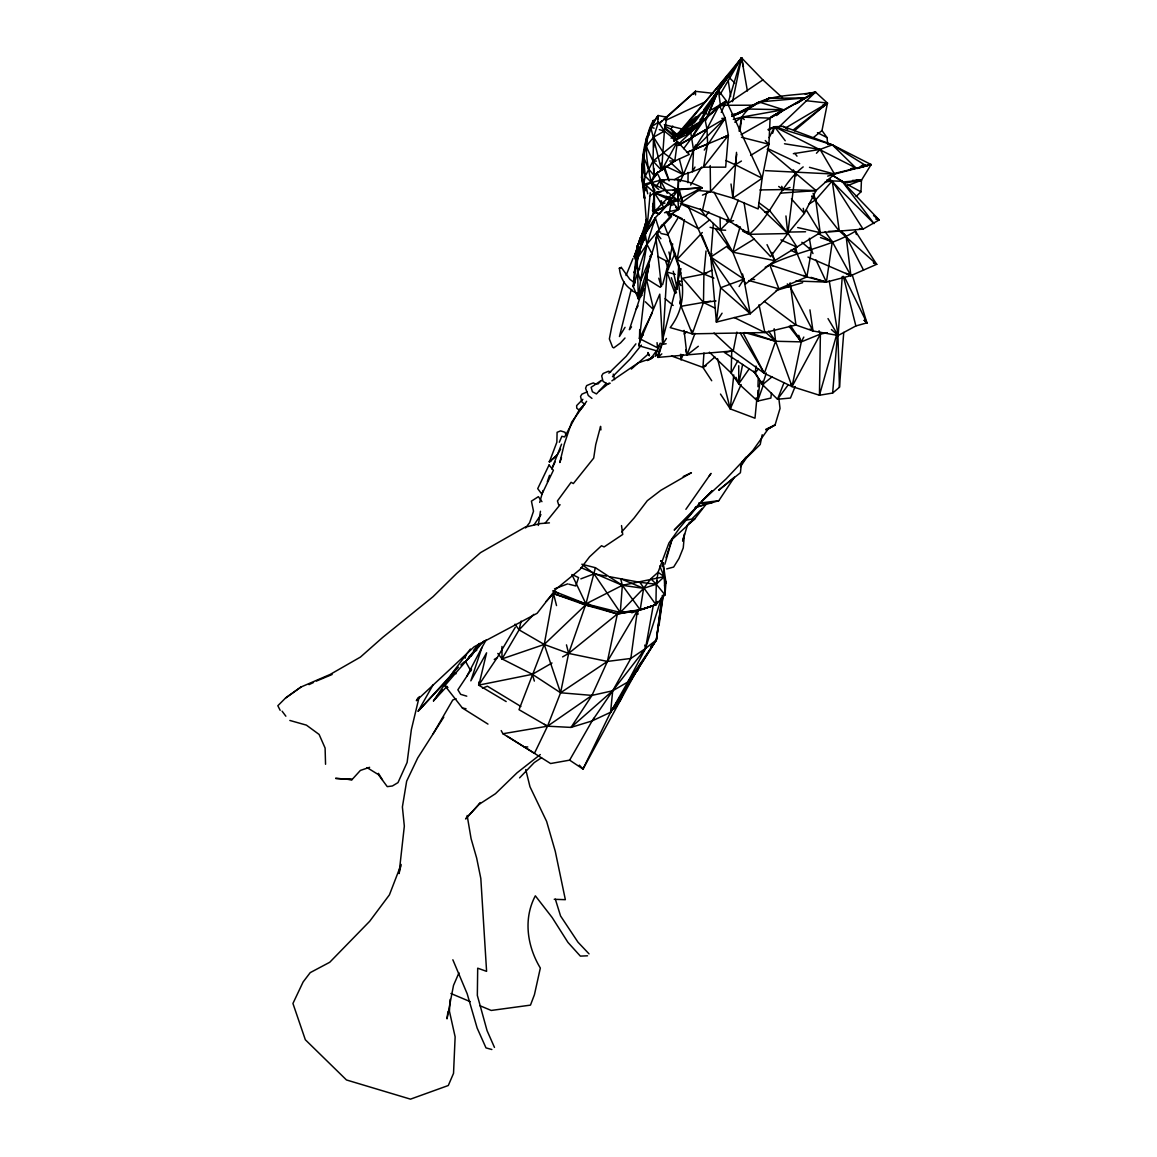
<?xml version="1.0" encoding="UTF-8"?>
<svg xmlns="http://www.w3.org/2000/svg" width="1157" height="1157" viewBox="0 0 1157 1157"><rect width="100%" height="100%" fill="white"/><g stroke="black" fill="none" stroke-linecap="round" stroke-linejoin="round"><path stroke-width="1.5" d="M663.699 223.359C676.136 257.129 695.559 294.254 670.192 327.619L692.276 333.838L703.485 302.469L703.919 274.05L706.03 250.968M819.011 330.772L820.385 334.098L819.445 395.246L832.65 393.047L839.461 387.262L843.757 332.363M687.952 182.719L688.126 172.422M671.552 216.533L659.085 229.578L638.36 298.853L633.255 286.632L634.354 272.647L637.247 258.488L646.922 229.346L643.552 184.469L645.244 176.168L653.011 161.098L677.438 141.588L674.777 161.025L653.936 175.271L653.011 161.098L653.589 137.162L658.434 122.15L664.407 131.074L677.438 141.588L689.254 154.445L674.777 161.025L653.936 175.271L651.217 182.213L643.552 184.469L644.55 198.382C639.604 171.858 640.877 137.293 658.102 115.555L666.866 117.219L695.444 91.331L712.857 93.298M639.72 329.571L639.488 338.567L657.566 347.823L660.228 343.108M757.893 390.328L757.618 401.089L770.88 398.08L771.473 392.859M757.98 386.742L758.168 379.554M731.774 350.108L731.137 373.017L738.788 383.806L757.618 401.089L763.562 384.384M677.062 289.293L678.797 264.967M643.639 162.457L644.102 150.396C641.947 163.354 641.166 176.833 644.97 189.56L641.557 177.383L642.554 163.889L642.728 167.317M856.137 196.43L860.982 191.831L861.444 180.261L871.134 164.554L832.346 144.842L783.173 126.402L774.568 126.72L768.103 129.512M658.015 171.684L651.217 182.213C646.734 161.792 642.222 139.462 653.372 120.415L653.011 123.987M696.557 190.355L710.514 191.599L732.902 198.151L758.153 208.969L762.145 178.25L768.928 144.249L770.114 118.13L815.54 92.126L827.457 103.074L821.991 130.567L812.547 138.247M657.769 122.729L658.102 115.555C647.096 131.898 642.887 153.187 642.713 172.653M659.273 129.627L664.407 131.074L661.602 170.368L653.011 161.098L646.242 146.375L647.761 143.352M852.391 275.453L866.911 322.861L855.876 325.941L838.145 335.501L812.995 330.974L795.958 325.016L790.115 282.843M695.936 119.084L693.564 121.731L690.295 129.786L693.564 149.918L692.479 171.699L683.411 174.606L674.271 179.74M450.116 999.417L449.422 1011.189L455.135 1036.86L453.53 1073.349L448.294 1085.512L410.489 1099.15L346.464 1079.958L305.332 1039.753L292.938 1003.466L303.12 981.96L310.221 972.632L329.745 962.262L369.69 921.276L389.417 894.853L401.146 864.453M672.68 243.896L666.953 272.025L662.628 344.367L666.157 343.745M842.253 276.48L838.145 335.501L831.42 329.557M711.714 380.74L702.935 367.405L703.962 352.986M637.232 247.931L639.908 238.602L643.842 231.082L637.377 245.978L634.354 272.647L636.712 264.129M782.566 97.868L762.882 79.905L741.55 57.85L718.425 90.376L726.292 100.789L762.145 178.25L732.902 198.151L736.503 152.362M765.196 267.296C793.818 251.546 827.385 248.234 855.442 231.226L876.659 264.317L850.872 275.641L826.402 282.077L806.848 276.913L778.921 288.845L750.257 313.677L716.385 322.08L710.788 257.042L713.363 223.46M638.838 255.278L646.575 219.208M546.133 601.394L553.509 593.628L585.514 605.039L617.375 613.977L637.348 610.78L653.228 605.646L655.932 604.677L664.971 594.828L665.94 582.578L663.163 563.343L660.965 560.798M643.899 162.125L644.102 150.396M832.65 393.047L837.494 334.257M684.496 533.71L683.252 547.897L678.971 558.513L673.649 567.06L666.692 568.911M650.263 192.684L646.922 229.346L639.271 249.898L636.249 261.554L634.21 256.652L646.777 219.888M565.932 435.119L565.05 432.299L560.624 430.881L557.096 432.299L556.864 442.205L549.416 461.817L556.98 455.265L560.624 449.263M637.55 293.618L638.36 298.853L641.007 277.174M644.507 240.482C645.244 217.834 661.978 201.651 679.13 189.141L702.212 187.723L682.558 201.882L678.523 209.446L668.703 215.708L666.244 211.673M756.88 398.514L754.986 418.212L730.255 408.898L720.493 394.074M647.284 225.789L637.247 258.488L633.255 286.632L634.875 281.585M657.755 119.113L658.102 115.555M507.46 736.344L550.587 763.533L569.634 760.149L583.012 769.072L610.578 712.264L612.704 690.772L630.84 658.449L637.348 610.78L655.932 604.677L657.35 601.524M717.514 358.583L730.255 408.898L733.769 374.955M661.992 597.374L656.366 639.937L610.578 712.264L592.124 720.912L571.008 727.406L547.521 726.191L502.933 733.74L501.198 730.602M741.391 463.827L740.408 472.721L718.685 490.221L734.406 477.176L718.801 500.692L695.4 507.489M756.013 366.046L755.232 372.858L762.492 384.688L777.518 399.237L790.462 398.037L795.163 386.525M759.99 381.391L757.618 401.089L756.114 397.82M447.889 1011.898L447.021 1018.84L453.515 985.374L458.967 972.82M793.225 169.804L795.409 172.494L787.801 233.555L770.591 256.608L747.003 231.487M661.934 597.446L656.366 639.937L610.578 712.264L621.222 698.814L640.804 663.236M736.778 154.17L735.331 164.771L710.514 191.599L702.444 195.143M739.902 131.233L741.825 117.103C757.633 92.444 790.665 96.971 815.54 92.126L779.138 126.88M663.207 595.349L659.114 624.664L657.538 627.918M663.048 595.624L656.366 639.937L627.788 682.052L610.578 712.264M538.28 525.452L540.464 511.264M651.217 182.213L645.244 176.168L643.552 156.904L646.618 137.611L648.889 135.036M636.813 258.025L636.249 261.554L637.102 258.04M639.069 243.896L639.908 238.602L647.472 224.776M631.751 612.82L640.168 609.826L643.625 588.335L650.841 578.746L658.058 572.296L668.948 542.98L679.68 527.925L699.942 503.309M506.188 701.561L478.636 685.132L479.2 681.675M637.247 258.488L646.937 244.286L659.085 229.578L655.339 217.646C643.003 235.377 631.346 259.226 640.674 280.674L646.937 244.286L655.339 217.646L671.537 200.826L678.016 200.479L682.558 201.882L679.13 189.141L675.413 191.961M809.35 238.27L811.476 250.389L806.848 276.913L769.767 264.765L778.921 288.845L748.868 280.515M721.274 112.403L726.292 100.789L719.35 105.316L704.931 118.911L706.956 128.991L707.636 143.902L703.543 167.172L692.479 171.699L694.995 167.071M664.335 131.45L666.866 117.219L663.93 119.041M653.228 605.646L645.49 648.527L627.788 682.052L612.704 690.772L571.008 727.406L591.965 695.4L607.411 661.428L637.348 610.78L655.932 604.677L656.265 584.213L658.073 572.296L664.263 576.663L665.94 582.578L664.508 585.746M650.624 646.908L656.366 639.937L645.49 648.527L612.704 690.772L591.965 695.4L547.521 726.191L519.016 709.689L544.238 644.449L553.509 593.628L617.375 613.977L640.168 609.826L622.35 585.326L595.407 567.711L581.826 564.24M713.912 278.186L703.919 274.05L677.091 259.457L684.409 219.642M652.765 123.625L653.372 120.415M668.703 215.708L671.537 200.826L669.831 197.818M736.922 332.102L733.263 350.904L764.329 373.335L792.053 386.554L819.445 395.246L836.337 335.79M739.063 131.146L741.825 117.103L783.491 109.727L776.564 115.526M742.635 364.397L738.788 383.806L735.939 377.283M465.157 658.203L465.866 654.703M649.063 265.054L646.315 278.606L639.488 338.567L642.294 336.383M595.407 567.711L585.934 603.896L568.637 653.416L560.581 692.768L547.521 726.191L534.462 753.294L502.933 733.74M762.217 434.743L760.221 444.462L741.594 462.742L745.976 457.16M732.526 101.657L741.55 57.85L679.173 133.836M660.676 560.87L663.163 563.343L664.263 576.663L656.265 584.213L643.625 588.335L620.297 612.501L617.375 613.977L607.411 661.428L560.581 692.768L532.379 674.314L502.008 658.897L497.814 653.43M649.279 264.563L646.315 278.606L629.35 329.702L631.505 326.925M634.354 272.647L647.24 220.322M662.527 340.013L681.01 268.699M400.799 865.971L399.049 873.578L404.328 826.156L402.39 806.964L406.657 781.163L417.72 757.936L443.782 717.138M595.942 607.28L585.514 605.039L544.238 644.449L502.008 658.897L519.088 629.871L521.113 621.092M857.337 168.503L871.134 164.554L834.53 174.085L816.061 190.572L804.346 213.452L787.801 233.555L749.158 234.321L730.096 221.565L702.559 210.097L706.522 193.045M736.156 161.286L735.331 164.771L762.145 178.25M658.29 351.294L638.765 345.712L640.414 338.784M419.268 696.557L411.357 729.633L407.119 762.42L397.994 782.609L392.397 785.979L387.262 786.644L378.368 774.597L367.029 767.597M642.656 235.218L646.503 219.411M684.12 535.199L682.616 541.114L687.605 524.671L694.793 518.828L706.233 504.062L695.256 507.431M662.614 284.738L668.153 263.941M661.602 343.484L657.885 357.397L733.263 350.904L714.028 333.028M539.712 502.398L542.995 490.554M642.352 243.708L645.172 233.497L655.252 219.526M633.255 286.632L646.937 244.286L645.172 233.497M832.953 175.474L842.122 181.244L879.161 219.931L863.079 229.115L820.197 232.673L774.756 260.658L745.556 284L732.786 252.168L740.104 226.758M664.87 564.211L672 539.552L673.822 536.732M772.659 133.286L774.568 126.72L832.346 144.842L865.494 165.35L861.907 165.552M638.765 345.712L640.848 338.799M728.057 102.814L741.55 57.85L743.445 66.687M697.801 125.809L690.237 132.91L674.083 140.937L675.514 136.41L727.449 75.841L734.825 83.029M666.042 557.775L669.064 548.201M661.63 597.374L645.49 648.527L641.224 654.312M643.061 162.269L644.087 159.044M623.999 281.918L612.067 325.045L609.363 338.929L612.588 347.216L613.788 347.881L620.542 342.92L624.997 338.018M626.038 275.525L632.951 258.561M662.252 343.745L657.885 357.397L661.818 353.883M653.184 224.386L655.339 217.646M766.324 373.002L762.492 384.688L753.684 371.267M657.335 581.002L656.265 584.213L664.971 594.828L662.166 595.681M662.108 566.554L663.163 563.343M579.339 765.124L583.012 769.072L621.222 698.814L623.464 692.031M486.215 639.792L481.963 647.443L470.827 680.851L486.591 652.823L478.955 684.77L497.279 657.552L515.284 627.282M647.356 224.53L644.897 233.179L637.377 245.978L639.271 249.898L634.21 256.652L636.784 249.493M722.069 313.2L716.385 322.08L720.623 287.731L710.788 257.042L711.931 253.643M669.541 546.755L672 539.552L694.793 518.828L689.022 522.906M549.503 460.992L550.732 461.455L549.792 460.732L549.416 461.817L556.98 455.265M547.304 481.717L549.532 475.325M551.759 468.947L561.564 444.187M627.788 682.052L638.086 669.469L639.792 664.639M740.35 333.303L764.329 373.335L775.595 341.257L774.163 328.718M561.492 457.724L559.8 462.511L564.211 444.389L571.688 422.131L586.613 401.305M647.284 224.921L637.377 245.978L646.922 229.346L653.546 212.338L702.212 187.723C684.886 178.54 663.829 176.124 645.996 185.236L643.552 184.469L643.393 181.027M694.981 333.332L686.954 355.127L685.696 349.891M726.538 221.204L730.096 221.565L738.267 200.118M680.258 134.313L681.502 131.103L690.223 122.613M784.027 382.663L777.518 399.237L788.192 384.876M659.128 346.348L655.093 356.399L659.374 353.247M680.475 354.548L681.025 359.697L683.049 354.736M695.632 144.958L683.411 174.606L665.535 166.189M647.558 226.758L643.191 237.373M706.001 120.154L718.425 90.376L720.565 106.285M640.313 340.606L659.765 294.153L662.628 344.367L666.432 338.451M640.674 280.674L651.998 253.831L646.937 244.286M640.588 297.19L644.073 288.961M559.323 442.234L561.854 436.319L564.659 436.927L578.37 411.473L583.287 406.396M667.271 205.093L670.091 198.541M675.081 293.516L666.953 272.025L674.979 253.397M707.332 115.917L718.425 90.376L703.022 113.082M730.255 408.898L741.145 384.543M674.994 192.886L676.469 189.661M680.157 181.591L683.845 173.521M637.377 245.978L644.782 230.041M634.21 256.652L637.941 248.625M552.048 468.469L555.085 461.961M769.174 137.683L774.568 126.72L855.891 167.953L850.583 168.922M698.929 123.047L709.082 104.275M652.158 313.026L639.488 338.567L643.306 334.792M646.112 226.526L647.674 223.503M679.882 134.226L681.502 131.103L706.045 108.628L706.406 113.965M754.899 105.186L719.35 105.316L706.956 128.991L693.564 149.918L686.853 152.449M466.777 696.181L460.674 694.345L457.868 689.803L466.763 676.382L481.963 647.443M803.811 337.077L801.295 341.879L792.053 386.554L790.665 383.256M664.653 584.994L665.94 582.578L664.48 579.44M827.342 332.739L820.385 334.098L792.053 386.554L775.595 341.257L768.595 331.119M704.266 150.077L725.237 118.303L719.35 105.316L711.627 109.713M737.949 360.565L731.137 373.017L709.4 352.191M666.866 117.219L659.114 123.394L658.434 122.15L650.726 127.212L661.602 170.368L677.438 141.588L675.486 144.596M683.628 148.674L691.886 137.567L718.425 90.376M418.024 697.758L416.361 700.694L474.139 646.792L537.108 613.311L555.924 589.188L579.917 569.533L589.564 556.806L601.51 545.742L604.099 546.928L622.726 534.462L621.526 525.582M454.701 672.116L418.154 711.179L433.123 684.77M569.634 760.149L592.124 720.912L612.704 690.772M433.21 733.668L452.763 700.014L456.06 698.698M720.059 94.57L741.55 57.85L747.408 90.969M606.254 383.3L596.462 393.93L592.398 391.76L591.126 387.32L600.931 380.711M655.108 176.515L657.798 172.06M625.04 327.33L619.443 336.528L630.984 290.421L642.005 295.368M636.205 308.933L638.071 305.867M677.597 218.63L667.603 234.914L660.864 233.468M690.613 185.077L701.735 166.984M742.678 231.169L749.158 234.321C771.936 215.679 780.064 184.527 803.175 166.912M722.648 83.449L727.449 75.841L713.826 96.696M739.121 286.531L743.85 279.126L742.519 273.992M654.443 207.58L652.591 210.458L653.546 212.338L659.288 213.929L679.13 189.141L678.016 200.479L678.523 209.446L664.537 212.714M674.849 134.863L670.785 129.107L672.767 126.084M693.477 94.353L695.444 91.331L695.545 94.917M614.685 708.749L621.222 698.814M466.763 676.382L471.564 669.122M740.466 466.821L746.872 457.116M534.201 524.627L540.955 514.663M446.949 686.347L433.485 700.882L453.472 671.508L470.393 649.063M709.154 476.106L711.005 473.401L685.884 509.34M470.913 656.337L479.403 644.999M748.926 369.228L738.788 383.806L738.716 365.742M702.993 112.996L706.045 108.628L703.774 111M717.21 92.661L741.55 57.85L703.658 109.958M678.291 145.42L691.886 137.567L704.931 118.911L715.619 109.857M656.438 186.017L660.473 180.434L678.089 189.791L702.212 187.723L698.987 189.112M694.2 122.989L701.561 112.851M704.844 131.884L706.956 128.991L725.237 118.303L728.375 135.369L725.67 167.172L703.543 167.172L728.375 135.369L725.049 136.728M657.046 350.036L650.841 358.54L638.187 362.893L611.894 380.841M592.124 720.912L594.264 718.02M692.392 126.981L686.839 133.793M678.335 135.311L685.508 127.66M708.851 211.89L705.568 216.142L681.372 204.138M525.553 527.954L529.631 522.66L533.507 511.22L531.425 501.155L538.381 496.671L541.953 501.661M635.887 343.86L626.139 356.342L608.886 373.147M660.213 227.35L662.426 224.53M433.485 700.882L442.336 689.688M646.242 146.375L653.589 137.162L664.407 131.074M641.397 345.075L630.348 358.829L612.487 376.705M473.502 650.48L479.157 643.466M480.271 643.408L465.635 661.529L470.841 670.973M758.544 368.75L755.232 372.858L724.47 352.48L731.238 351.106M545.019 523.326L560.075 504.712M639.792 268.713L637.579 271.418L638.36 298.853M649.786 256.536L651.998 253.831M635.945 672.029L638.086 669.469M487.965 724.094L462.453 708.07L444.838 685.638L473.864 652.042L476.742 650.248M473.864 652.042L465.635 661.529L484.002 640.935M808.685 204.268L815.714 199.828L832.259 180.926L842.122 181.244L873.998 223.576L829.453 178.8M699.855 503.295L689.948 514.851L674.198 530.08L712.134 490.814L702.285 500.706M418.154 711.179L458.346 667.155M478.839 804.505L480.545 802.596L465.591 818.939L478.839 804.505L495.456 793.716L517.063 772.789L540.29 754.552M621.627 531.974L634.137 517.989L647.313 500.692L660.878 490.293L691.409 472.707L683.223 476.51M661.009 226.685L672.477 214.117L682.196 218.659M677.091 259.457L702.299 232.514M469.294 656.54L479.012 646.185M816.452 153.245L820.053 149.427L832.346 144.842L855.891 167.953L850.569 168.691M515.024 624.187L519.088 629.871L533.84 614.338M698.105 116.958L674.083 140.937L707.91 116.915M519.58 777.88L534.245 762.579L541.548 757.705M582.853 399.295L576.634 405.615L576.764 408.19L578.862 409.911L585.066 403.807M597.764 384.138L601.495 380.335M702.299 508.444L691.741 519.131L685.089 520.303M729.185 220.958L720.305 229.925L710.08 227.322M549.43 522.863L540.391 523.571L525.003 527.216L480.517 552.641L456.726 573.409L433.065 596.679L382.663 637.435L360.42 657.089L330.092 674.473L300.936 687.041L285.548 698.033L277.839 705.727L280.168 710.326M696.876 148.53L693.564 149.918L725.237 118.303L721.852 118.404M673.041 138.826L696.022 116.756M677.568 134.472L681.473 130.712M672.55 138.175L704.931 118.911L679.014 143.598M701.055 501.95L726.148 478.853L752.889 450.449L768.277 428.828L775.074 424.952L780.035 408.421L778.878 398.731M675.486 192.178L678.089 189.791L678.508 179.133L678.016 200.479L654.298 192.727L645.996 185.236L647.703 193.769M684.149 333.983L686.781 331.64M460.79 664.971L464.449 661.703M823.408 106.675L827.457 103.074L805.966 100.673M675.514 136.41L693.564 121.731L675.514 136.41L690.295 129.786L694.388 126.72M631.332 369.069L648.354 353.97L647.934 352.509L649.496 355.792L648.354 353.97M659.114 123.394L661.804 121.022M665.839 117.464L695.444 91.331M675.572 192.004L678.089 189.791L674.531 189.285M675.616 207.363L678.523 209.446L671.537 200.826L663.771 207.624L654.602 211.297L652.591 210.458L654.298 192.727L650.841 179.537M671.494 355.966L702.935 367.405L714.939 357.036M765.992 100.659L768.696 98.331L804.939 97.926L797.52 102.987M707.939 116.409L713.189 111.94M719.741 106.372L726.292 100.789L718.28 107.587M687.056 134.038L704.931 118.911M794.425 130.77L827.457 103.074L822.526 105.287M772.24 376.661L762.492 384.688L762.246 381.116M648.73 360.058L652.895 356.645M599.254 391.066L609.074 383.112M562.591 656.901L568.637 653.416L617.375 613.977M709.704 219.772L698.466 228.768L672.477 214.117L669.093 214.161M793.543 129.743L827.457 103.074L785.834 127.805M698.322 346.276L686.954 355.127L684.076 330.381M697.107 124.667L701.185 121.601M649.554 196.285L654.298 192.727L665.55 190.269L678.089 189.791L678.016 200.479L665.55 190.269L651.16 182.806L654.905 190.442M765.818 100.457L768.696 98.331L773.946 98.316M734.796 122.179L741.825 117.103L770.114 118.13L741.073 134.675M672.81 137.35L681.502 131.103L671.103 138.16M674.083 140.937L702.386 120.574M765.789 100.428L768.696 98.331L757.589 103.783M650.48 359.176L653.199 357.224M285.548 698.033L300.936 687.041M779.051 112.851L783.491 109.727L759.05 101.99L732.179 115.874M727.218 103.913L762.882 79.905M688.227 206.481L710.788 257.042L743.85 279.126L750.257 313.677L710.788 257.042L728.288 245.356M751.703 106.82L759.05 101.99L804.939 97.926L800.297 100.702M745.542 110.913L748.449 109.018L783.491 109.727L771.227 117.132M647.356 360.55L653.228 356.718M494.256 659.476L497.279 657.552M550.515 461.137L549.416 461.817L549.792 460.732M727.406 247.41L732.786 252.168L754.075 239.065M741.435 161.04L735.331 164.771L725.858 160.519M750.604 155.443L768.928 144.249L765.225 140.547M795.423 104.043L815.54 92.126L805.185 94.18M771.357 116.843L783.491 109.727M766.108 430.187L775.074 424.952L765.818 429.334M478.636 685.132L532.379 674.314L552.019 662.99M678.291 145.435L706.956 128.991L691.886 137.567M765.659 100.066L768.696 98.331M770.721 117.262L804.939 97.926M799.791 100.645L815.54 92.126M768.32 130.018L774.568 126.72L785.241 140.749M702.935 367.405L706.088 365.742M769.882 129.15L774.568 126.72M557.732 592.962L552.829 590.822L585.934 603.896L622.35 585.326L664.263 576.663L664.971 594.828M732.222 116.221L754.422 105.33M714.795 308.008L703.485 302.469L682.644 278.244L703.919 274.05L711.902 270.16M703.919 274.05L707.115 272.517M309.02 684.626L313.489 682.485M316.468 681.054L332.146 674.488M665.521 120.415L705.553 101.744M732.395 116.481L748.449 109.018L732.207 116.09M693.564 149.918L728.375 135.369L721.751 138.146M587.25 391.847L581.913 394.147L580.539 396.432L581.87 401.942L584.386 404.01M610.187 383.242L607.83 384.24L603.043 381.405L601.683 375.851L603.101 373.523L605.849 372.337L608.437 371.252L610.722 371.961M820.385 334.098L801.295 341.879L775.595 341.257L744.645 332.522M686.578 152.362L707.636 143.902M482.469 688.184L487.415 686.217L520.867 706.464M846.562 185.973L861.444 180.261L856.325 179.74M554.492 588.87L567.668 583.866M580.857 578.862L594.033 573.858L606.47 576.143M743.85 279.126L720.623 287.731L750.257 313.677M642.381 609.493L655.932 604.677L639.821 582.318L610.028 576.793M661.095 191.888L654.298 192.727L661.674 204.196L664.957 203.082M668.254 201.954L671.537 200.826L666.432 196.328M369.618 767.308L360.391 770.417L352.061 779.558L346.97 779.268M700.101 119.619L703.369 118.578M670.597 205.541L674.01 204.5M759.903 189.936L783.144 189.574L789.985 187.506M827.674 176.139L834.53 174.085L820.053 149.427L784.489 143.772M776.145 290.465L802.683 282.655M727.276 219.382L730.096 221.565L733.552 220.64M764.618 212.208L769.795 210.805L787.801 233.555L787.642 229.983M733.292 119.388L741.825 117.103L744.284 119.576M674.603 190.659L678.089 189.791L672.998 190.413M834.443 173.478L871.134 164.554L860.461 166.391M679.94 302.932L681.083 306.287L710.543 301.153M784.663 287.37L789.956 286.386L812.995 330.974L809.972 329.08M843.713 183.168L861.444 180.261L852.492 180.434M731.658 114.572L738.773 113.429M793.34 153.679L820.053 149.427M825.115 181.996L832.259 180.926L863.079 229.115L859.521 228.493M640.168 609.826L620.297 612.501L616.811 611.749M698.871 503.194L718.801 500.692M703.485 302.469L716.009 300.965M841.775 182.097L861.444 180.261M780.382 193.161L816.061 190.572L767.236 149.282M587.525 955.798L580.351 956.116L567.942 942.391L552.193 917.573L535.344 895.822C523.08 918.846 527.23 946.383 540.333 968.047L534.433 994.702L530.47 1005.129L491.219 1010.451L479.924 1005.708M861.907 165.465L865.494 165.35M698.828 503.353L711.757 502.991M787.801 232.094L805.561 231.762M828.643 231.342L839.302 231.14L832.259 180.926L826.937 179.885M679.911 301.037L681.083 306.287L692.276 333.838L764.907 332.551L795.958 325.016L764.358 301.427M826.865 181.013L832.259 180.926L826.893 180.564M830.914 174.1L834.53 174.085L809.481 167.331M653.011 161.098L656.366 161.083M669.758 161.04L674.777 161.025L663.366 152.724L653.589 137.162L653.691 147.561M524.352 746.93L527.751 746.945M778.69 186.479L783.144 189.574L816.061 190.572M826.85 180.752L832.259 180.926M554.232 899.293L565.354 899.683L555.273 851.321L546.625 821.412L529.964 786.717L525.755 769.593M751.038 279.387L754.624 279.517M795.9 280.992L826.402 282.077L832.302 241.741L825.143 231.718M765.486 170.643L834.53 174.085M725.641 230.243L720.305 229.925L705.568 216.142L700.289 208.969M657.031 231.834L660.589 232.08M719.35 105.316L724.716 105.735M591.965 695.4L560.581 692.768L544.238 644.449L519.088 629.871M835.73 230.807L839.302 231.14L811.925 196.054M571.891 574.566L585.934 603.896L589.434 604.272M639.821 582.318L656.265 584.213L650.841 578.746M681.415 307.386L678.335 280.876L681.762 281.382M462.453 708.07L466.011 708.706M715.619 229.158L732.786 252.168L774.756 260.658L771.806 252.385M544.238 644.449L568.637 653.416L607.411 661.428L630.84 658.449L645.49 648.527L644.753 645.1M797.694 227.553L820.197 232.673L815.714 199.828L813.067 193.32M664.364 124.681L681.863 128.933M585.934 603.896L620.297 612.501L637.348 610.78L638.086 614.222M741.463 137.278L768.928 144.249M568.882 584.198L575.767 585.963L578.572 577.603L574.046 575.448M659.374 179.436L664.537 180.868M491.855 1049.515L485.998 1047.895L477.147 1028.052L467.182 993.776L452.85 959.775M875.719 218.962L879.161 219.931L873.578 215.592M650.726 127.212L654.153 128.181M289.843 720.449L306.417 725.135L319.115 734.449L325.103 748.044L325.551 764.271M666.953 272.025L675.254 274.397M769.767 264.765L773.209 265.821M810.956 277.362L826.402 282.077L815.945 259.891M680.229 203.111L702.559 210.097M655.817 211.514L652.591 210.458L663.771 207.624L660.17 201.144M752.455 333.606L775.595 341.257L764.936 331.683M820.472 237.561L832.302 241.741L850.872 275.641L807.962 257.085M450.912 993.516L470.248 1001.644M825.664 238.906L832.302 241.741L818.317 233.54M570.806 598.646L585.514 605.039M780.903 239.861L797.086 247.208L787.715 232.716M803.609 275.409L806.848 276.913L796.956 253.34L794.064 248.827M671.537 200.826L654.298 192.727L654.602 211.297L659.288 213.929M767.742 148.588L799.675 163.701M873.419 262.784L876.659 264.317L839.375 230.966M845.984 273.298L850.872 275.641L846.172 236.664L844.104 233.786M581.074 567.653L622.35 585.326L643.625 588.335L620.673 578.746L622.35 585.326L620.297 612.501L594.033 573.858L582.998 565.195M664.957 126.258L670.785 129.107L677.481 134.848M734.203 317.51L764.907 332.551L759.006 304.754M790.694 250.158L796.956 253.34L795.466 246.586M817.449 132.665L827.053 137.596L827.703 144.48M847.676 273.992L850.872 275.641M657.711 256.464L668.616 262.205L656.655 234.914M596 384.326L593.382 382.924L590.923 383.777L586.628 385.614L585.572 388.26L588.291 395.52L591.965 398.398M847.126 184.368L860.982 191.831M873.535 262.538L876.659 264.317M544.47 724.369L547.521 726.191M444.838 685.638L447.918 687.475M831.637 174.953L842.122 181.244M632.503 290.306C624.578 285.924 620.094 277.029 619.414 268.193L621.323 267.498L629.9 279.329L634.947 283.089M660.3 287.341L646.315 278.606L653.329 308.095M783.173 126.402L787.729 129.295M758.688 202.562L769.795 210.805M736.329 224.733L740.61 227.929M743.459 230.055L749.158 234.321L744.023 202.562M664.711 127.762L675.89 136.483M811.65 196.444L815.714 199.828M665.13 298.665L673.186 305.448M801.844 242.261L811.476 250.389L812.966 253.557M651.16 182.806L658.796 189.56M664.508 128.196L672.593 135.383M453.472 671.508L456.003 673.808M787.324 283.928L789.956 286.386M650.494 181.099L653.127 183.558M670.8 162.747L683.411 174.606L679.361 159.059M759.035 206.308L787.801 233.555L785.936 215.954M645.36 301.789L652.548 308.673M864.453 320.229L866.911 322.861L864.351 320.33L866.911 322.861L844.856 277.738M676.064 206.987L678.523 209.446M864.409 320.287L866.911 322.861M589.043 953.874L577.979 942.174L560.567 915.968L555.346 899.191M670.785 129.107L676.7 135.427M791.388 198.859L804.346 213.452L803.233 208.332M841.587 231.125L846.172 236.664L863.556 270.116M656.381 233.107L660.907 238.718M789.06 326.288L801.295 341.879L798.764 335.313M794.859 153.36L796.999 156.166M282.091 711.179L285.866 716.197M821.991 130.567L827.053 137.596M796.276 334.416L801.295 341.879L790.39 325.363M809.495 247.41L811.476 250.389M378.426 773.339L382.49 779.89M642.974 179.682L641.557 177.383L644.044 189.603M806.313 209.952L820.197 232.673M828.007 318.594L838.145 335.501L829.251 280.833M667.271 193.291L660.473 180.434L660.821 187.232M732.786 252.168L720.305 229.925L720.102 217.4M678.335 280.876L680.923 285.562M713.985 192.12L730.096 221.565M743.329 333.418L764.329 373.335M767.033 244.648L774.756 260.658M657.986 174.562L661.009 180.839M652.519 206.582L654.602 211.297M494.473 1047.418L487.054 1030.612L477.335 995.425L477.696 968.178L486.591 971.359L480.82 878.51L476.67 858.104L471.087 838.666L467.153 815.497M781.713 186.306L783.144 189.574M659.707 566.004L664.263 576.663M663.626 167.866L669.035 180.709M643.552 156.904L648.397 168.748L653.936 175.271L653.864 168.344M702.154 235.507L710.788 257.042M643.552 184.469L645.968 190.818M613.239 374.073L614.569 379.641M679.766 194.318L682.558 201.882M645.244 176.168L642.063 167.447L642.771 172.639M669.729 240.728L680.88 273.124M665.579 260.932L668.442 269.335M671.32 277.723L676.483 292.851M664.581 167.186L669.136 180.637M558.657 504.77L557.443 500.952L571.11 482.31L573.337 483.554L593.7 458.1L595.71 444.693L600.57 426.369L600.917 429.883M855.442 231.226L856.426 234.509M658.781 278.201L661.211 286.546M532.379 674.314L534.346 681.083M843.366 276.321L855.876 325.941M553.509 593.628L556.531 605.588M566.467 644.868L568.637 653.416M668.948 251.98L670.525 258.994M673.258 271.259L677.178 288.773M795.409 172.494L796.161 175.907M646.083 272.459L647.313 279.517M691.655 330.266L692.276 333.838M728.259 80.99L730.645 96.45M645.78 272.474L646.879 279.517M647.153 141.183L646.618 137.611L646.618 140.966M809.943 309.874L812.995 330.974M731.007 184.021L732.902 198.151M655.845 236.997L661.486 286.444M657.046 342.631L657.566 347.823M643.393 184.787L643.827 189.878M644.116 193.291L644.55 198.382M652.866 203.487L653.141 207.031M661.139 163.224L661.602 170.368M661.5 200.812L661.674 204.196M837.885 334.228L839.461 387.262M642.554 163.889L642.699 169.153M680.909 354.273L681.025 359.697M710.21 165.567L710.514 191.599M501.95 646.488L502.008 658.897M549.054 464.998L537.716 488.644L541.895 494.227L553.393 470.292L549.054 464.998M621.323 267.498L619.414 268.193L621.323 267.498M352.061 779.558L335.66 778.386L352.061 779.558"/></g></svg>
